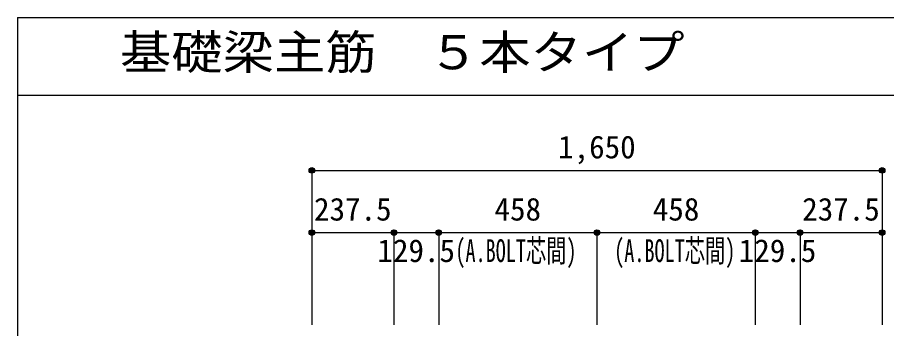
# Model space of a CAD drawing. Units: millimetres at full size, sheet at 1:30. Extents: x -5973 to 5954, y -4195 to 4201.
# Drawn here: x -5973 to -3458, y 3300 to 4201 of the extents above; entities that cross this region are included whole.
import ezdxf
from ezdxf.enums import TextEntityAlignment as Align

# ---------------------------------------------------------------- set-up
doc = ezdxf.new("R2010")
doc.units = ezdxf.units.MM
doc.header["$LTSCALE"] = 30
doc.header["$PDMODE"] = 32
doc.header["$PDSIZE"] = 15
for name, color, linetype in [('0-7_文字', 4, 'Continuous'), ('0-D_寸法', 4, 'Continuous'), ('6-7_文字', 7, 'Continuous'), ('F-0_枠', 6, 'Continuous')]:
    doc.layers.add(name, color=color, linetype=linetype)
doc.styles.add('ＭＳ ゴシック', font='')
doc.styles.get('ＭＳ ゴシック').set_extended_font_data('MS Gothic')

msp = doc.modelspace()

# ---------------------------------------------------------------- linework, layer by layer
at = {"layer": '0-D_寸法'}
for p, q in [((-5120.8, 3758.07), (-5120.8, 3578.07)), ((-5120.8, 3758.07), (-5120.8, 3578.07)), ((-5120.8, 3758.07), (-3470.8, 3758.07)), ((-5120.8, 3758.07), (-3470.8, 3758.07)), ((-3470.8, 3758.07), (-3470.8, 3578.07)), ((-5120.8, 3578.07), (-5120.8, 3311.03)), ((-5120.8, 3578.07), (-5120.8, 3311.03)), ((-5120.8, 3578.07), (-5120.8, 3311.03)), ((-5120.8, 3578.07), (-4883.3, 3578.07)), ((-5120.8, 3578.07), (-5120.8, 3311.03)), ((-4883.3, 3578.07), (-4883.3, 3311.03)), ((-4883.3, 3578.07), (-4753.8, 3578.07)), ((-4753.8, 3578.07), (-4753.8, 3311.03)), ((-4753.8, 3578.07), (-4295.8, 3578.07)), ((-4295.8, 3578.07), (-4295.8, 3311.03)), ((-4295.8, 3578.07), (-3837.8, 3578.07)), ((-3837.8, 3578.07), (-3837.8, 3311.03)), ((-3837.8, 3578.07), (-3708.3, 3578.07)), ((-3708.3, 3578.07), (-3708.3, 3311.03)), ((-3708.3, 3578.07), (-3470.8, 3578.07)), ((-3470.8, 3578.07), (-3470.8, 3311.03))]:
    msp.add_line(p, q, dxfattribs=at)
for centre, radius in [((-5120.8, 3758.07), 8), ((-5120.8, 3758.07), 7.2), ((-5120.8, 3758.07), 6.4), ((-5120.8, 3758.07), 5.6), ((-5120.8, 3758.07), 4.8), ((-5120.8, 3758.07), 4), ((-5120.8, 3758.07), 3.2), ((-5120.8, 3758.07), 2.4), ((-5120.8, 3758.07), 1.6), ((-5120.8, 3758.07), 0.8), ((-3470.8, 3758.07), 8), ((-3470.8, 3758.07), 7.2), ((-3470.8, 3758.07), 6.4), ((-3470.8, 3758.07), 5.6), ((-3470.8, 3758.07), 4.8), ((-3470.8, 3758.07), 4), ((-3470.8, 3758.07), 3.2), ((-3470.8, 3758.07), 2.4), ((-3470.8, 3758.07), 1.6), ((-3470.8, 3758.07), 0.8), ((-5120.8, 3578.07), 8), ((-5120.8, 3578.07), 7.2), ((-5120.8, 3578.07), 6.4), ((-5120.8, 3578.07), 5.6), ((-5120.8, 3578.07), 4.8), ((-5120.8, 3578.07), 4), ((-5120.8, 3578.07), 3.2), ((-5120.8, 3578.07), 2.4), ((-5120.8, 3578.07), 1.6), ((-5120.8, 3578.07), 0.8), ((-4883.3, 3578.07), 8), ((-4883.3, 3578.07), 7.2), ((-4883.3, 3578.07), 6.4), ((-4883.3, 3578.07), 5.6), ((-4883.3, 3578.07), 4.8), ((-4883.3, 3578.07), 4), ((-4883.3, 3578.07), 3.2), ((-4883.3, 3578.07), 2.4), ((-4883.3, 3578.07), 1.6), ((-4883.3, 3578.07), 0.8), ((-4753.8, 3578.07), 8), ((-4753.8, 3578.07), 7.2), ((-4753.8, 3578.07), 6.4), ((-4753.8, 3578.07), 5.6), ((-4753.8, 3578.07), 4.8), ((-4753.8, 3578.07), 4), ((-4753.8, 3578.07), 3.2), ((-4753.8, 3578.07), 2.4), ((-4753.8, 3578.07), 1.6), ((-4753.8, 3578.07), 0.8), ((-4295.8, 3578.07), 8), ((-4295.8, 3578.07), 7.2), ((-4295.8, 3578.07), 6.4), ((-4295.8, 3578.07), 5.6), ((-4295.8, 3578.07), 4.8), ((-4295.8, 3578.07), 4), ((-4295.8, 3578.07), 3.2), ((-4295.8, 3578.07), 2.4), ((-4295.8, 3578.07), 1.6), ((-4295.8, 3578.07), 0.8), ((-3837.8, 3578.07), 8), ((-3837.8, 3578.07), 7.2), ((-3837.8, 3578.07), 6.4), ((-3837.8, 3578.07), 5.6), ((-3837.8, 3578.07), 4.8), ((-3837.8, 3578.07), 4), ((-3837.8, 3578.07), 3.2), ((-3837.8, 3578.07), 2.4), ((-3837.8, 3578.07), 1.6), ((-3837.8, 3578.07), 0.8), ((-3708.3, 3578.07), 8), ((-3708.3, 3578.07), 7.2), ((-3708.3, 3578.07), 6.4), ((-3708.3, 3578.07), 5.6), ((-3708.3, 3578.07), 4.8), ((-3708.3, 3578.07), 4), ((-3708.3, 3578.07), 3.2), ((-3708.3, 3578.07), 2.4), ((-3708.3, 3578.07), 1.6), ((-3708.3, 3578.07), 0.8), ((-3470.8, 3578.07), 8), ((-3470.8, 3578.07), 7.2), ((-3470.8, 3578.07), 6.4), ((-3470.8, 3578.07), 5.6), ((-3470.8, 3578.07), 4.8), ((-3470.8, 3578.07), 4), ((-3470.8, 3578.07), 3.2), ((-3470.8, 3578.07), 2.4), ((-3470.8, 3578.07), 1.6), ((-3470.8, 3578.07), 0.8)]:
    msp.add_circle(centre, radius, dxfattribs=at)
at = {"layer": '0-D_寸法', "color": 7}
for p in [(-5120.8, 3758.07), (-5120.8, 3758.07), (-3470.8, 3758.07), (-5120.8, 3578.07), (-5120.8, 3578.07), (-4883.3, 3578.07), (-4883.3, 3578.07), (-4753.8, 3578.07), (-4753.8, 3578.07), (-4295.8, 3578.07), (-4295.8, 3578.07), (-3837.8, 3578.07), (-3837.8, 3578.07), (-3708.3, 3578.07), (-3708.3, 3578.07), (-3470.8, 3578.07), (-3470.8, 3578.07)]:
    msp.add_point(p, dxfattribs=at)
at = {"layer": 'F-0_枠'}
for q in [(5954.1, 4201.15), (-5972.88, -4195.24)]:
    msp.add_line((-5972.88, 4201.15), q, dxfattribs=at)
at = {"layer": 'F-0_枠', "color": 2}
msp.add_line((-5972.88, 3976.15), (3723.6, 3976.15), dxfattribs=at)

# ---------------------------------------------------------------- texts
at = {"layer": '0-7_文字', "style": 'ＭＳ ゴシック', "width": 0.65}
for p in [(-4705.56, 3472.96), (-4246.05, 3472.96)]:
    msp.add_text('(A.BOLT芯間)', height=65.98, dxfattribs=at).set_placement(p, align=Align.BOTTOM_LEFT)
at = {"layer": '0-D_寸法', "style": 'ＭＳ ゴシック'}
for s, p in [('1,650', (-4408.3, 3773.07)), ('237.5', (-5114.55, 3593.07)), ('458', (-4592.3, 3593.07)), ('458', (-4134.3, 3593.07)), ('237.5', (-3702.05, 3593.07)), ('129.5', (-4931.05, 3473.07)), ('129.5', (-3885.55, 3473.07))]:
    msp.add_text(s, height=65.98, dxfattribs=at).set_placement(p, align=Align.BOTTOM_LEFT)
at = {"layer": '6-7_文字', "color": 2, "style": 'ＭＳ ゴシック', "width": 1.1}
msp.add_text('\u3000\u3000基礎梁主筋\u3000５本タイプ', height=98.97, dxfattribs=at).set_placement((-5972.88, 4021.15), align=Align.BOTTOM_LEFT)

doc.saveas('drawing.dxf')
